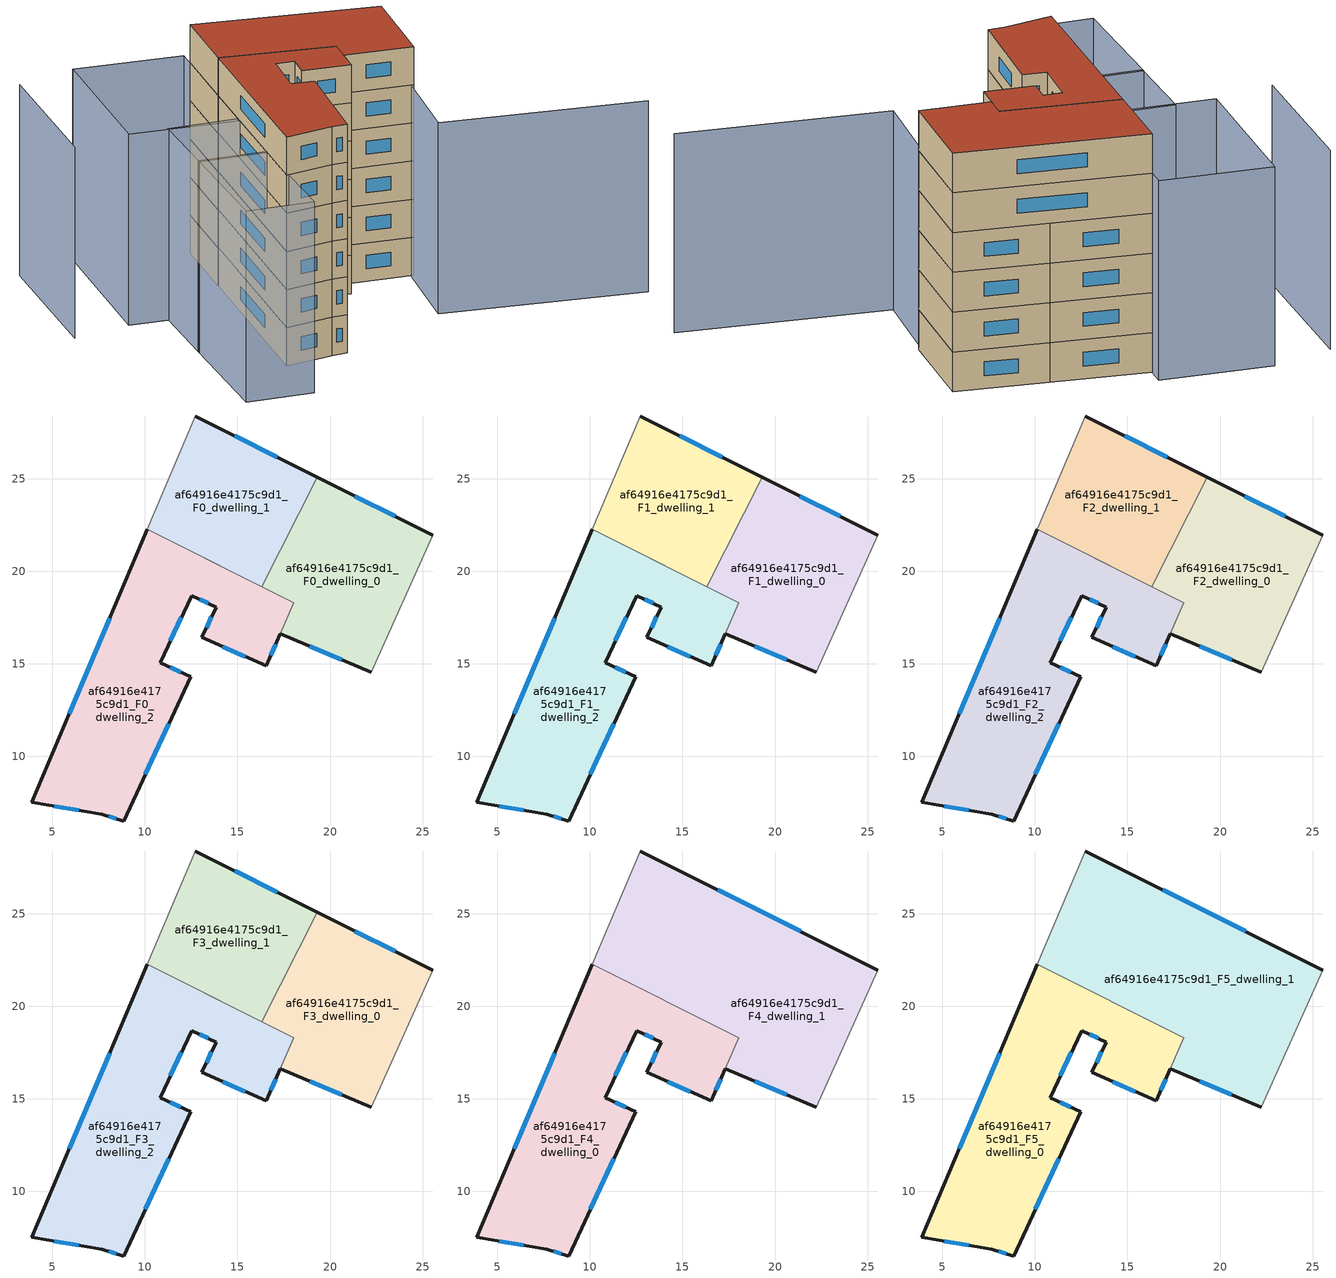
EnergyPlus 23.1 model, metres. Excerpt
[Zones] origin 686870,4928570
af64916e4175c9d1_F0_dwelling_0
 floor ground (EU_floor_Construction): 25.56,21.94 22.24,14.54 17.31,16.63 18.04,18.29 10.14,22.26 16.33,19.15 19.3,25.08 z0
 wall outside (EU_wall_Construction): 25.56,21.94 19.3,25.08 / 17.31,16.63 22.24,14.54 z0:3
 wall to af64916e4175c9d1_F0_dwelling_1 (EU_wall_Construction): 19.3,25.08 16.33,19.15 10.14,22.26 z0:3
 wall adiabatic (EU_wall_Construction): 22.24,14.54 25.56,21.94 z0:3
 wall to af64916e4175c9d1_F0_dwelling_2 (EU_wall_Construction): 10.14,22.26 18.04,18.29 17.31,16.63 z0:3
 window (EU_Window_Construction): 23.52,22.96 21.34,24.06 / 18.91,15.95 20.63,15.22 z0.98:2.02
af64916e4175c9d1_F0_dwelling_1
 floor ground (EU_floor_Construction): 19.3,25.08 16.33,19.15 10.14,22.26 12.73,28.38 z0
 wall outside (EU_wall_Construction): 19.3,25.08 12.73,28.38 z0:3
 wall adiabatic (EU_wall_Construction): 12.73,28.38 10.14,22.26 z0:3
 window (EU_Window_Construction): 17.16,26.15 14.87,27.31 z0.98:2.02
af64916e4175c9d1_F0_dwelling_2
 floor ground (EU_floor_Construction): 18.04,18.29 17.31,16.63 16.55,14.89 13.09,16.42 13.85,18.06 12.53,18.68 10.83,15.06 12.48,14.29 8.86,6.51 7.67,6.88 3.89,7.51 10.13,22.26 z0
 wall outside (EU_wall_Construction): 10.13,22.26 3.89,7.51 7.67,6.88 8.86,6.51 12.48,14.29 10.83,15.06 12.53,18.68 13.85,18.06 13.09,16.42 16.55,14.89 17.31,16.63 z0:3
 window (EU_Window_Construction): 12.96,18.48 13.42,18.26 / 11.38,16.24 11.97,17.5 / 11.94,14.54 11.36,14.81 / 10.03,9.04 11.3,11.76 / 8.05,6.76 8.47,6.63 / 5.12,7.31 6.44,7.09 / 8.1,17.46 5.92,12.31 / 16.8,15.46 17.06,16.06 / 14.21,15.92 15.42,15.39 / 13.6,17.53 13.33,16.96 z0.98:2.02
af64916e4175c9d1_F1_dwelling_0
 floor to af64916e4175c9d1_F0_dwelling_0 (EU_floor_Construction): 25.56,21.94 22.24,14.54 17.31,16.63 18.04,18.29 10.14,22.26 16.33,19.15 19.3,25.08 z3
 wall outside (EU_wall_Construction): 25.56,21.94 19.3,25.08 / 17.31,16.63 22.24,14.54 z3:6
 wall to af64916e4175c9d1_F1_dwelling_1 (EU_wall_Construction): 19.3,25.08 16.33,19.15 10.14,22.26 z3:6
 wall adiabatic (EU_wall_Construction): 22.24,14.54 25.56,21.94 z3:6
 wall to af64916e4175c9d1_F1_dwelling_2 (EU_wall_Construction): 10.14,22.26 18.04,18.29 17.31,16.63 z3:6
 window (EU_Window_Construction): 23.52,22.96 21.34,24.06 / 18.91,15.95 20.63,15.22 z3.98:5.02
af64916e4175c9d1_F1_dwelling_1
 floor to af64916e4175c9d1_F0_dwelling_1 (EU_floor_Construction): 19.3,25.08 16.33,19.15 10.14,22.26 12.73,28.38 z3
 wall outside (EU_wall_Construction): 19.3,25.08 12.73,28.38 z3:6
 wall adiabatic (EU_wall_Construction): 12.73,28.38 10.14,22.26 z3:6
 window (EU_Window_Construction): 17.16,26.15 14.87,27.31 z3.98:5.02
af64916e4175c9d1_F1_dwelling_2
 floor to af64916e4175c9d1_F0_dwelling_2 (EU_floor_Construction): 18.04,18.29 17.31,16.63 16.55,14.89 13.09,16.42 13.85,18.06 12.53,18.68 10.83,15.06 12.48,14.29 8.86,6.51 7.67,6.88 3.89,7.51 10.13,22.26 z3
 wall outside (EU_wall_Construction): 10.13,22.26 3.89,7.51 7.67,6.88 8.86,6.51 12.48,14.29 10.83,15.06 12.53,18.68 13.85,18.06 13.09,16.42 16.55,14.89 17.31,16.63 z3:6
 window (EU_Window_Construction): 12.96,18.48 13.42,18.26 / 11.38,16.24 11.97,17.5 / 11.94,14.54 11.36,14.81 / 10.03,9.04 11.3,11.76 / 8.05,6.76 8.47,6.63 / 5.12,7.31 6.44,7.09 / 8.1,17.46 5.92,12.31 / 16.8,15.46 17.06,16.06 / 14.21,15.92 15.42,15.39 / 13.6,17.53 13.33,16.96 z3.98:5.02
af64916e4175c9d1_F2_dwelling_0
 floor to af64916e4175c9d1_F1_dwelling_0 (EU_floor_Construction): 25.56,21.94 22.24,14.54 17.31,16.63 18.04,18.29 10.14,22.26 16.33,19.15 19.3,25.08 z6
 wall outside (EU_wall_Construction): 25.56,21.94 19.3,25.08 / 17.31,16.63 22.24,14.54 z6:9
 wall to af64916e4175c9d1_F2_dwelling_1 (EU_wall_Construction): 19.3,25.08 16.33,19.15 10.14,22.26 z6:9
 wall adiabatic (EU_wall_Construction): 22.24,14.54 25.56,21.94 z6:9
 wall to af64916e4175c9d1_F2_dwelling_2 (EU_wall_Construction): 10.14,22.26 18.04,18.29 17.31,16.63 z6:9
 window (EU_Window_Construction): 23.52,22.96 21.34,24.06 / 18.91,15.95 20.63,15.22 z6.98:8.02
af64916e4175c9d1_F2_dwelling_1
 floor to af64916e4175c9d1_F1_dwelling_1 (EU_floor_Construction): 19.3,25.08 16.33,19.15 10.14,22.26 12.73,28.38 z6
 wall outside (EU_wall_Construction): 19.3,25.08 12.73,28.38 z6:9
 wall adiabatic (EU_wall_Construction): 12.73,28.38 10.14,22.26 z6:9
 window (EU_Window_Construction): 17.16,26.15 14.87,27.31 z6.98:8.02
af64916e4175c9d1_F2_dwelling_2
 floor to af64916e4175c9d1_F1_dwelling_2 (EU_floor_Construction): 18.04,18.29 17.31,16.63 16.55,14.89 13.09,16.42 13.85,18.06 12.53,18.68 10.83,15.06 12.48,14.29 8.86,6.51 7.67,6.88 3.89,7.51 10.13,22.26 z6
 wall outside (EU_wall_Construction): 10.13,22.26 3.89,7.51 7.67,6.88 8.86,6.51 12.48,14.29 10.83,15.06 12.53,18.68 13.85,18.06 13.09,16.42 16.55,14.89 17.31,16.63 z6:9
 window (EU_Window_Construction): 12.96,18.48 13.42,18.26 / 11.38,16.24 11.97,17.5 / 11.94,14.54 11.36,14.81 / 10.03,9.04 11.3,11.76 / 8.05,6.76 8.47,6.63 / 5.12,7.31 6.44,7.09 / 8.1,17.46 5.92,12.31 / 16.8,15.46 17.06,16.06 / 14.21,15.92 15.42,15.39 / 13.6,17.53 13.33,16.96 z6.98:8.02
af64916e4175c9d1_F3_dwelling_0
 floor to af64916e4175c9d1_F2_dwelling_0 (EU_floor_Construction): 25.56,21.94 22.24,14.54 17.31,16.63 18.04,18.29 10.14,22.26 16.33,19.15 19.3,25.08 z9
 wall outside (EU_wall_Construction): 25.56,21.94 19.3,25.08 / 17.31,16.63 22.24,14.54 z9:12
 wall to af64916e4175c9d1_F3_dwelling_1 (EU_wall_Construction): 19.3,25.08 16.33,19.15 10.14,22.26 z9:12
 wall adiabatic (EU_wall_Construction): 22.24,14.54 25.56,21.94 z9:12
 wall to af64916e4175c9d1_F3_dwelling_2 (EU_wall_Construction): 10.14,22.26 18.04,18.29 17.31,16.63 z9:12
 window (EU_Window_Construction): 23.52,22.96 21.34,24.06 / 18.91,15.95 20.63,15.22 z9.98:11.02
af64916e4175c9d1_F3_dwelling_1
 floor to af64916e4175c9d1_F2_dwelling_1 (EU_floor_Construction): 19.3,25.08 16.33,19.15 10.14,22.26 12.73,28.38 z9
 wall outside (EU_wall_Construction): 19.3,25.08 12.73,28.38 z9:12
 wall adiabatic (EU_wall_Construction): 12.73,28.38 10.14,22.26 z9:12
 window (EU_Window_Construction): 17.16,26.15 14.87,27.31 z9.98:11.02
af64916e4175c9d1_F3_dwelling_2
 floor to af64916e4175c9d1_F2_dwelling_2 (EU_floor_Construction): 18.04,18.29 17.31,16.63 16.55,14.89 13.09,16.42 13.85,18.06 12.53,18.68 10.83,15.06 12.48,14.29 8.86,6.51 7.67,6.88 3.89,7.51 10.13,22.26 z9
 wall outside (EU_wall_Construction): 10.13,22.26 3.89,7.51 7.67,6.88 8.86,6.51 12.48,14.29 10.83,15.06 12.53,18.68 13.85,18.06 13.09,16.42 16.55,14.89 17.31,16.63 z9:12
 window (EU_Window_Construction): 12.96,18.48 13.42,18.26 / 11.38,16.24 11.97,17.5 / 11.94,14.54 11.36,14.81 / 10.03,9.04 11.3,11.76 / 8.05,6.76 8.47,6.63 / 5.12,7.31 6.44,7.09 / 8.1,17.46 5.92,12.31 / 16.8,15.46 17.06,16.06 / 14.21,15.92 15.42,15.39 / 13.6,17.53 13.33,16.96 z9.98:11.02
af64916e4175c9d1_F4_dwelling_0
 floor to af64916e4175c9d1_F3_dwelling_2 (EU_floor_Construction): 18.04,18.29 17.36,16.73 16.55,14.89 13.09,16.42 13.85,18.06 12.53,18.68 10.83,15.06 12.48,14.29 8.86,6.51 7.67,6.88 3.89,7.51 10.13,22.26 z12
 wall outside (EU_wall_Construction): 10.14,22.26 3.89,7.51 7.67,6.88 8.86,6.51 12.48,14.29 10.83,15.06 12.53,18.68 13.85,18.06 13.09,16.42 16.55,14.89 17.32,16.63 z12:15
 wall to af64916e4175c9d1_F4_dwelling_1 (EU_wall_Construction): 17.32,16.63 18.05,18.29 10.14,22.26 z12:15
 window (EU_Window_Construction): 11.38,16.24 11.97,17.5 / 11.94,14.54 11.36,14.81 / 10.03,9.04 11.3,11.76 / 8.05,6.76 8.47,6.63 / 5.12,7.31 6.44,7.09 / 8.1,17.47 5.92,12.31 / 14.21,15.92 15.42,15.39 / 13.6,17.53 13.33,16.96 / 12.96,18.48 13.42,18.26 / 16.8,15.46 17.07,16.07 z12.98:14.02
af64916e4175c9d1_F4_dwelling_1
 floor to af64916e4175c9d1_F3_dwelling_0 (EU_floor_Construction): 25.56,21.94 22.24,14.54 17.32,16.63 18.05,18.29 10.14,22.26 16.33,19.15 19.3,25.08 z12
 floor to af64916e4175c9d1_F3_dwelling_1 (EU_floor_Construction): 19.3,25.08 16.33,19.15 10.14,22.26 12.73,28.38 z12
 wall outside (EU_wall_Construction): 25.56,21.94 12.73,28.38 / 17.32,16.63 22.24,14.54 z12:15
 wall adiabatic (EU_wall_Construction): 12.73,28.38 10.14,22.26 / 22.24,14.54 25.56,21.94 z12:15
 window (EU_Window_Construction): 21.38,24.04 16.9,26.29 / 18.92,15.95 20.64,15.22 z12.98:14.02
af64916e4175c9d1_F5_dwelling_0
 floor to af64916e4175c9d1_F4_dwelling_0 (EU_floor_Construction): 18.05,18.29 16.55,14.89 13.09,16.42 13.85,18.06 12.53,18.68 10.83,15.06 12.48,14.29 8.86,6.51 7.67,6.88 3.89,7.51 10.14,22.26 z15
 wall outside (EU_wall_Construction): 10.14,22.26 3.89,7.51 7.67,6.88 8.86,6.51 12.48,14.29 10.83,15.06 12.53,18.68 13.85,18.06 13.09,16.42 16.55,14.89 17.32,16.63 z15:18
 wall to af64916e4175c9d1_F5_dwelling_1 (EU_wall_Construction): 17.32,16.63 18.05,18.29 10.14,22.26 z15:18
 window (EU_Window_Construction): 11.38,16.24 11.97,17.5 / 11.94,14.54 11.36,14.81 / 10.03,9.04 11.3,11.76 / 8.05,6.76 8.47,6.63 / 5.12,7.31 6.44,7.09 / 8.1,17.47 5.92,12.31 / 14.21,15.92 15.42,15.39 / 13.6,17.53 13.33,16.96 / 12.96,18.48 13.42,18.26 / 16.8,15.46 17.07,16.07 z15.98:17.02
 roof outside (EU_roof_Construction): 16.55,14.89 18.05,18.29 10.14,22.26 3.89,7.51 7.67,6.88 8.86,6.51 12.48,14.29 10.83,15.06 12.53,18.68 13.85,18.06 13.09,16.42 z18
af64916e4175c9d1_F5_dwelling_1
 floor to af64916e4175c9d1_F4_dwelling_1 (EU_floor_Construction): 25.56,21.94 22.24,14.54 17.32,16.63 18.05,18.29 10.14,22.26 12.73,28.38 z15
 wall outside (EU_wall_Construction): 25.56,21.94 12.73,28.38 / 17.32,16.63 22.24,14.54 z15:18
 wall adiabatic (EU_wall_Construction): 12.73,28.38 10.14,22.26 / 22.24,14.54 25.56,21.94 z15:18
 window (EU_Window_Construction): 21.38,24.04 16.9,26.29 / 18.92,15.95 20.64,15.22 z15.98:17.02
 roof outside (EU_roof_Construction): 22.24,14.54 25.56,21.94 12.73,28.38 10.14,22.26 18.05,18.29 17.32,16.63 z18
shading: 0.58,33.3 -4.23,21.66 / 33.07,0.99 18.79,7.85 / 18.79,7.85 25.56,21.94 / -2.84,4.24 0.86,13.82 / 0.86,13.82 5.76,11.92 / 5.76,11.92 2.06,2.35 / 2.06,2.35 -2.84,4.24 / 0.78,13.61 3.23,19.95 / 3.23,19.95 8.31,17.99 / 8.31,17.99 5.86,11.65 / 5.86,11.65 0.78,13.61 / 13.29,29.72 8.19,17.65 / 8.19,17.65 0.35,20.97 / 0.35,20.97 5.45,33.04 / 5.45,33.04 13.29,29.72 z0:15
[Building]
EU S2 Campaign: North Axis=0; Terrain=City; Solar Distribution=FullExterior
[Site:Location]
Bologna: Latitude=44.5; Longitude=11.25; Time Zone=1; Elevation=37
[SizingPeriod:WeatherFileDays]
AnnualSizingPeriod: Begin Month=1; Begin Day of Month=1; End Month=12; End Day of Month=31; Day of Week for Start Day=Monday; Use Weather File Daylight Saving Period=No; Use Weather File Rain and Snow Indicators=No
[MATERIAL]
EU_InternalMass_Material: Roughness=MediumRough; Thickness=0.1; Conductivity=1; Density=1800; Specific Heat=900; Thermal Absorptance=0.9; Solar Absorptance=0.7; Visible Absorptance=0.7
[MATERIAL:NOMASS] Roughness=MediumRough; Thermal Absorptance=0.9; Solar Absorptance=0.7; Visible Absorptance=0.7
Name | Thermal Resistance
EU_wall_NoMass | 0.905828
EU_roof_NoMass | 0.37593
EU_floor_NoMass | 0.67114
[WINDOWMATERIAL:SIMPLEGLAZINGSYSTEM]
EU_Window_SimpleGlazing: UFactor=4.52486; Solar Heat Gain Coefficient=0.85; Visible Transmittance=0.85
[CONSTRUCTION]
EU_wall_Construction: EU_wall_NoMass
EU_roof_Construction: EU_roof_NoMass
EU_floor_Construction: EU_floor_NoMass
EU_InternalMass_Construction: EU_InternalMass_Material
EU_Window_Construction: EU_Window_SimpleGlazing
[ZONE] Type=1; Multiplier=1; Ceiling Height=autocalculate; Floor Area=autocalculate; Part of Total Floor Area=Yes
Name | Volume
af64916e4175c9d1_F0_dwelling_0 | 168.578
af64916e4175c9d1_F1_dwelling_0; af64916e4175c9d1_F2_dwelling_0; af64916e4175c9d1_F3_dwelling_0 | 168.551
af64916e4175c9d1_F4_dwelling_0; af64916e4175c9d1_F5_dwelling_0 | 257.818
af64916e4175c9d1_F0_dwelling_1; af64916e4175c9d1_F1_dwelling_1; af64916e4175c9d1_F2_dwelling_1; af64916e4175c9d1_F3_dwelling_1 | 142.094
af64916e4175c9d1_F4_dwelling_1; af64916e4175c9d1_F5_dwelling_1 | 310.566
af64916e4175c9d1_F0_dwelling_2; af64916e4175c9d1_F1_dwelling_2; af64916e4175c9d1_F2_dwelling_2; af64916e4175c9d1_F3_dwelling_2 | 257.695
[INTERNALMASS] Construction=EU_InternalMass_Construction
Name | Zone or ZoneList | Surface Area
af64916e4175c9d1_F0_dwelling_0_EU_InternalMass | af64916e4175c9d1_F0_dwelling_0 | 56.2054
af64916e4175c9d1_F0_dwelling_1_EU_InternalMass | af64916e4175c9d1_F0_dwelling_1 | 47.3644
af64916e4175c9d1_F0_dwelling_2_EU_InternalMass | af64916e4175c9d1_F0_dwelling_2 | 85.8936
af64916e4175c9d1_F1_dwelling_0_EU_InternalMass | af64916e4175c9d1_F1_dwelling_0 | 56.2054
af64916e4175c9d1_F1_dwelling_1_EU_InternalMass | af64916e4175c9d1_F1_dwelling_1 | 47.3644
af64916e4175c9d1_F1_dwelling_2_EU_InternalMass | af64916e4175c9d1_F1_dwelling_2 | 85.8936
af64916e4175c9d1_F2_dwelling_0_EU_InternalMass | af64916e4175c9d1_F2_dwelling_0 | 56.2054
af64916e4175c9d1_F2_dwelling_1_EU_InternalMass | af64916e4175c9d1_F2_dwelling_1 | 47.3644
af64916e4175c9d1_F2_dwelling_2_EU_InternalMass | af64916e4175c9d1_F2_dwelling_2 | 85.8936
af64916e4175c9d1_F3_dwelling_0_EU_InternalMass | af64916e4175c9d1_F3_dwelling_0 | 56.2054
af64916e4175c9d1_F3_dwelling_1_EU_InternalMass | af64916e4175c9d1_F3_dwelling_1 | 47.3644
af64916e4175c9d1_F3_dwelling_2_EU_InternalMass | af64916e4175c9d1_F3_dwelling_2 | 85.8936
af64916e4175c9d1_F4_dwelling_0_EU_InternalMass | af64916e4175c9d1_F4_dwelling_0 | 85.9422
af64916e4175c9d1_F4_dwelling_1_EU_InternalMass | af64916e4175c9d1_F4_dwelling_1 | 103.522
af64916e4175c9d1_F5_dwelling_0_EU_InternalMass | af64916e4175c9d1_F5_dwelling_0 | 85.9422
af64916e4175c9d1_F5_dwelling_1_EU_InternalMass | af64916e4175c9d1_F5_dwelling_1 | 103.522
[OTHEREQUIPMENT] Fuel Type=Electricity; Design Level Calculation Method=Watts/Area; Power per Zone Floor Area=1; Fraction Latent=0; Fraction Radiant=0; Fraction Lost=0; Carbon Dioxide Generation Rate=0; EndUse Subcategory=EU_Step8_InternalGains
Name | Zone or ZoneList or Space or SpaceList | Schedule
EU_Step8_InternalGain_af64916e4175c9d1_F0_dwelling_0_f000 | af64916e4175c9d1_F0_dwelling_0 | EU_Step8_GainSchedule_af64916e4175c9d1_F0_dwelling_0_f000
EU_Step8_InternalGain_af64916e4175c9d1_F0_dwelling_1_f000 | af64916e4175c9d1_F0_dwelling_1 | EU_Step8_GainSchedule_af64916e4175c9d1_F0_dwelling_1_f000
EU_Step8_InternalGain_af64916e4175c9d1_F0_dwelling_2_f000 | af64916e4175c9d1_F0_dwelling_2 | EU_Step8_GainSchedule_af64916e4175c9d1_F0_dwelling_2_f000
EU_Step8_InternalGain_af64916e4175c9d1_F1_dwelling_0_f000 | af64916e4175c9d1_F1_dwelling_0 | EU_Step8_GainSchedule_af64916e4175c9d1_F1_dwelling_0_f000
EU_Step8_InternalGain_af64916e4175c9d1_F1_dwelling_1_f000 | af64916e4175c9d1_F1_dwelling_1 | EU_Step8_GainSchedule_af64916e4175c9d1_F1_dwelling_1_f000
EU_Step8_InternalGain_af64916e4175c9d1_F1_dwelling_2_f000 | af64916e4175c9d1_F1_dwelling_2 | EU_Step8_GainSchedule_af64916e4175c9d1_F1_dwelling_2_f000
EU_Step8_InternalGain_af64916e4175c9d1_F2_dwelling_0_f000 | af64916e4175c9d1_F2_dwelling_0 | EU_Step8_GainSchedule_af64916e4175c9d1_F2_dwelling_0_f000
EU_Step8_InternalGain_af64916e4175c9d1_F2_dwelling_1_f000 | af64916e4175c9d1_F2_dwelling_1 | EU_Step8_GainSchedule_af64916e4175c9d1_F2_dwelling_1_f000
EU_Step8_InternalGain_af64916e4175c9d1_F2_dwelling_2_f000 | af64916e4175c9d1_F2_dwelling_2 | EU_Step8_GainSchedule_af64916e4175c9d1_F2_dwelling_2_f000
EU_Step8_InternalGain_af64916e4175c9d1_F3_dwelling_0_f000 | af64916e4175c9d1_F3_dwelling_0 | EU_Step8_GainSchedule_af64916e4175c9d1_F3_dwelling_0_f000
EU_Step8_InternalGain_af64916e4175c9d1_F3_dwelling_1_f000 | af64916e4175c9d1_F3_dwelling_1 | EU_Step8_GainSchedule_af64916e4175c9d1_F3_dwelling_1_f000
EU_Step8_InternalGain_af64916e4175c9d1_F3_dwelling_2_f000 | af64916e4175c9d1_F3_dwelling_2 | EU_Step8_GainSchedule_af64916e4175c9d1_F3_dwelling_2_f000
EU_Step8_InternalGain_af64916e4175c9d1_F4_dwelling_0_f000 | af64916e4175c9d1_F4_dwelling_0 | EU_Step8_GainSchedule_af64916e4175c9d1_F4_dwelling_0_f000
EU_Step8_InternalGain_af64916e4175c9d1_F4_dwelling_1_f000 | af64916e4175c9d1_F4_dwelling_1 | EU_Step8_GainSchedule_af64916e4175c9d1_F4_dwelling_1_f000
EU_Step8_InternalGain_af64916e4175c9d1_F5_dwelling_0_f000 | af64916e4175c9d1_F5_dwelling_0 | EU_Step8_GainSchedule_af64916e4175c9d1_F5_dwelling_0_f000
EU_Step8_InternalGain_af64916e4175c9d1_F5_dwelling_1_f000 | af64916e4175c9d1_F5_dwelling_1 | EU_Step8_GainSchedule_af64916e4175c9d1_F5_dwelling_1_f000
[ZONEVENTILATION:DESIGNFLOWRATE] Schedule=EU_AlwaysOn; Design Flow Rate Calculation Method=AirChanges/Hour; Air Changes per Hour=0.73129; Ventilation Type=Natural; Fan Pressure Rise=0; Fan Total Efficiency=1; Constant Term Coefficient=1; Temperature Term Coefficient=0; Velocity Term Coefficient=0; Velocity Squared Term Coefficient=0; Minimum Indoor Temperature=-100; Maximum Indoor Temperature=100; Delta Temperature=-100; Minimum Outdoor Temperature=-100; Maximum Outdoor Temperature=100; Maximum Wind Speed=40
Name | Zone or ZoneList or Space or SpaceList
EU_ConstantAir_af64916e4175c9d1_F0_dwelling_0 | af64916e4175c9d1_F0_dwelling_0
EU_ConstantAir_af64916e4175c9d1_F0_dwelling_1 | af64916e4175c9d1_F0_dwelling_1
EU_ConstantAir_af64916e4175c9d1_F0_dwelling_2 | af64916e4175c9d1_F0_dwelling_2
EU_ConstantAir_af64916e4175c9d1_F1_dwelling_0 | af64916e4175c9d1_F1_dwelling_0
EU_ConstantAir_af64916e4175c9d1_F1_dwelling_1 | af64916e4175c9d1_F1_dwelling_1
EU_ConstantAir_af64916e4175c9d1_F1_dwelling_2 | af64916e4175c9d1_F1_dwelling_2
EU_ConstantAir_af64916e4175c9d1_F2_dwelling_0 | af64916e4175c9d1_F2_dwelling_0
EU_ConstantAir_af64916e4175c9d1_F2_dwelling_1 | af64916e4175c9d1_F2_dwelling_1
EU_ConstantAir_af64916e4175c9d1_F2_dwelling_2 | af64916e4175c9d1_F2_dwelling_2
EU_ConstantAir_af64916e4175c9d1_F3_dwelling_0 | af64916e4175c9d1_F3_dwelling_0
EU_ConstantAir_af64916e4175c9d1_F3_dwelling_1 | af64916e4175c9d1_F3_dwelling_1
EU_ConstantAir_af64916e4175c9d1_F3_dwelling_2 | af64916e4175c9d1_F3_dwelling_2
EU_ConstantAir_af64916e4175c9d1_F4_dwelling_0 | af64916e4175c9d1_F4_dwelling_0
EU_ConstantAir_af64916e4175c9d1_F4_dwelling_1 | af64916e4175c9d1_F4_dwelling_1
EU_ConstantAir_af64916e4175c9d1_F5_dwelling_0 | af64916e4175c9d1_F5_dwelling_0
EU_ConstantAir_af64916e4175c9d1_F5_dwelling_1 | af64916e4175c9d1_F5_dwelling_1
[HVACTEMPLATE:THERMOSTAT] Constant Heating Setpoint=20; Constant Cooling Setpoint=50
EU_HeatOnly_af64916e4175c9d1_F0_dwelling_0; EU_HeatOnly_af64916e4175c9d1_F0_dwelling_1; EU_HeatOnly_af64916e4175c9d1_F0_dwelling_2; EU_HeatOnly_af64916e4175c9d1_F1_dwelling_0; EU_HeatOnly_af64916e4175c9d1_F1_dwelling_1; EU_HeatOnly_af64916e4175c9d1_F1_dwelling_2; EU_HeatOnly_af64916e4175c9d1_F2_dwelling_0; EU_HeatOnly_af64916e4175c9d1_F2_dwelling_1; EU_HeatOnly_af64916e4175c9d1_F2_dwelling_2; EU_HeatOnly_af64916e4175c9d1_F3_dwelling_0; EU_HeatOnly_af64916e4175c9d1_F3_dwelling_1; EU_HeatOnly_af64916e4175c9d1_F3_dwelling_2; EU_HeatOnly_af64916e4175c9d1_F4_dwelling_0; EU_HeatOnly_af64916e4175c9d1_F4_dwelling_1; EU_HeatOnly_af64916e4175c9d1_F5_dwelling_0; EU_HeatOnly_af64916e4175c9d1_F5_dwelling_1
[HVACTEMPLATE:ZONE:IDEALLOADSAIRSYSTEM] System Availability Schedule=EU_AlwaysOn; Maximum Heating Supply Air Temperature=50; Minimum Cooling Supply Air Temperature=13; Maximum Heating Supply Air Humidity Ratio=0.0156; Minimum Cooling Supply Air Humidity Ratio=0.0077; Heating Limit=NoLimit; Cooling Limit=NoLimit; Heating Availability Schedule=EU_AlwaysOn; Cooling Availability Schedule=EU_CoolingOff; Dehumidification Control Type=ConstantSensibleHeatRatio; Cooling Sensible Heat Ratio=0.7; Dehumidification Setpoint=60; Humidification Control Type=None; Humidification Setpoint=30; Outdoor Air Method=None; Outdoor Air Flow Rate per Person=0.00944; Outdoor Air Flow Rate per Zone Floor Area=0; Outdoor Air Flow Rate per Zone=0; Demand Controlled Ventilation Type=None; Outdoor Air Economizer Type=NoEconomizer; Heat Recovery Type=None; Sensible Heat Recovery Effectiveness=0.7; Latent Heat Recovery Effectiveness=0.65
Name | Template Thermostat
af64916e4175c9d1_F0_dwelling_0 | EU_HeatOnly_af64916e4175c9d1_F0_dwelling_0
af64916e4175c9d1_F0_dwelling_1 | EU_HeatOnly_af64916e4175c9d1_F0_dwelling_1
af64916e4175c9d1_F0_dwelling_2 | EU_HeatOnly_af64916e4175c9d1_F0_dwelling_2
af64916e4175c9d1_F1_dwelling_0 | EU_HeatOnly_af64916e4175c9d1_F1_dwelling_0
af64916e4175c9d1_F1_dwelling_1 | EU_HeatOnly_af64916e4175c9d1_F1_dwelling_1
af64916e4175c9d1_F1_dwelling_2 | EU_HeatOnly_af64916e4175c9d1_F1_dwelling_2
af64916e4175c9d1_F2_dwelling_0 | EU_HeatOnly_af64916e4175c9d1_F2_dwelling_0
af64916e4175c9d1_F2_dwelling_1 | EU_HeatOnly_af64916e4175c9d1_F2_dwelling_1
af64916e4175c9d1_F2_dwelling_2 | EU_HeatOnly_af64916e4175c9d1_F2_dwelling_2
af64916e4175c9d1_F3_dwelling_0 | EU_HeatOnly_af64916e4175c9d1_F3_dwelling_0
af64916e4175c9d1_F3_dwelling_1 | EU_HeatOnly_af64916e4175c9d1_F3_dwelling_1
af64916e4175c9d1_F3_dwelling_2 | EU_HeatOnly_af64916e4175c9d1_F3_dwelling_2
af64916e4175c9d1_F4_dwelling_0 | EU_HeatOnly_af64916e4175c9d1_F4_dwelling_0
af64916e4175c9d1_F4_dwelling_1 | EU_HeatOnly_af64916e4175c9d1_F4_dwelling_1
af64916e4175c9d1_F5_dwelling_0 | EU_HeatOnly_af64916e4175c9d1_F5_dwelling_0
af64916e4175c9d1_F5_dwelling_1 | EU_HeatOnly_af64916e4175c9d1_F5_dwelling_1
[SIZING:ZONE] Zone Cooling Design Supply Air Temperature Input Method=SupplyAirTemperature; Zone Cooling Design Supply Air Temperature=13; Zone Heating Design Supply Air Temperature Input Method=SupplyAirTemperature; Zone Heating Design Supply Air Temperature=50; Zone Cooling Design Supply Air Humidity Ratio=0.008; Zone Heating Design Supply Air Humidity Ratio=0.008; Cooling Design Air Flow Method=DesignDay; Cooling Design Air Flow Rate=0; Cooling Minimum Air Flow per Zone Floor Area=0.000762; Cooling Minimum Air Flow=0; Cooling Minimum Air Flow Fraction=0.2; Heating Design Air Flow Method=DesignDay; Heating Design Air Flow Rate=0; Heating Maximum Air Flow per Zone Floor Area=0.002032; Heating Maximum Air Flow=0.141576; Heating Maximum Air Flow Fraction=0.3; Account for Dedicated Outdoor Air System=No; Dedicated Outdoor Air System Control Strategy=NeutralSupplyAir; Dedicated Outdoor Air Low Setpoint Temperature for Design=autosize; Dedicated Outdoor Air High Setpoint Temperature for Design=autosize; Zone Load Sizing Method=Sensible Load Only No Latent Load; Zone Latent Cooling Design Supply Air Humidity Ratio Input Method=HumidityRatioDifference; Zone Cooling Design Supply Air Humidity Ratio Difference=0.005; Zone Latent Heating Design Supply Air Humidity Ratio Input Method=HumidityRatioDifference; Zone Humidification Design Supply Air Humidity Ratio Difference=0.005
af64916e4175c9d1_F0_dwelling_0; af64916e4175c9d1_F0_dwelling_1; af64916e4175c9d1_F0_dwelling_2; af64916e4175c9d1_F1_dwelling_0; af64916e4175c9d1_F1_dwelling_1; af64916e4175c9d1_F1_dwelling_2; af64916e4175c9d1_F2_dwelling_0; af64916e4175c9d1_F2_dwelling_1; af64916e4175c9d1_F2_dwelling_2; af64916e4175c9d1_F3_dwelling_0; af64916e4175c9d1_F3_dwelling_1; af64916e4175c9d1_F3_dwelling_2; af64916e4175c9d1_F4_dwelling_0; af64916e4175c9d1_F4_dwelling_1; af64916e4175c9d1_F5_dwelling_0; af64916e4175c9d1_F5_dwelling_1
[SCHEDULE:CONSTANT]
Name | Hourly Value
EU_AlwaysOn | 1
EU_CoolingOff | 0
[SCHEDULE:FILE] Column Number=1; Rows to Skip at Top=0; Number of Hours of Data=8760; Column Separator=Comma; Interpolate to Timestep=No; Minutes per Item=60; Adjust Schedule for Daylight Savings=Yes
Name | File
EU_Step8_GainSchedule_af64916e4175c9d1_F0_dwelling_0_f000 | ../../schedules/af64916e4175c9d1/af64916e4175c9d1_F0_dwelling_0_f000_gain.csv
EU_Step8_GainSchedule_af64916e4175c9d1_F0_dwelling_1_f000 | ../../schedules/af64916e4175c9d1/af64916e4175c9d1_F0_dwelling_1_f000_gain.csv
EU_Step8_GainSchedule_af64916e4175c9d1_F0_dwelling_2_f000 | ../../schedules/af64916e4175c9d1/af64916e4175c9d1_F0_dwelling_2_f000_gain.csv
EU_Step8_GainSchedule_af64916e4175c9d1_F1_dwelling_0_f000 | ../../schedules/af64916e4175c9d1/af64916e4175c9d1_F1_dwelling_0_f000_gain.csv
EU_Step8_GainSchedule_af64916e4175c9d1_F1_dwelling_1_f000 | ../../schedules/af64916e4175c9d1/af64916e4175c9d1_F1_dwelling_1_f000_gain.csv
EU_Step8_GainSchedule_af64916e4175c9d1_F1_dwelling_2_f000 | ../../schedules/af64916e4175c9d1/af64916e4175c9d1_F1_dwelling_2_f000_gain.csv
EU_Step8_GainSchedule_af64916e4175c9d1_F2_dwelling_0_f000 | ../../schedules/af64916e4175c9d1/af64916e4175c9d1_F2_dwelling_0_f000_gain.csv
EU_Step8_GainSchedule_af64916e4175c9d1_F2_dwelling_1_f000 | ../../schedules/af64916e4175c9d1/af64916e4175c9d1_F2_dwelling_1_f000_gain.csv
EU_Step8_GainSchedule_af64916e4175c9d1_F2_dwelling_2_f000 | ../../schedules/af64916e4175c9d1/af64916e4175c9d1_F2_dwelling_2_f000_gain.csv
EU_Step8_GainSchedule_af64916e4175c9d1_F3_dwelling_0_f000 | ../../schedules/af64916e4175c9d1/af64916e4175c9d1_F3_dwelling_0_f000_gain.csv
EU_Step8_GainSchedule_af64916e4175c9d1_F3_dwelling_1_f000 | ../../schedules/af64916e4175c9d1/af64916e4175c9d1_F3_dwelling_1_f000_gain.csv
EU_Step8_GainSchedule_af64916e4175c9d1_F3_dwelling_2_f000 | ../../schedules/af64916e4175c9d1/af64916e4175c9d1_F3_dwelling_2_f000_gain.csv
EU_Step8_GainSchedule_af64916e4175c9d1_F4_dwelling_0_f000 | ../../schedules/af64916e4175c9d1/af64916e4175c9d1_F4_dwelling_0_f000_gain.csv
EU_Step8_GainSchedule_af64916e4175c9d1_F4_dwelling_1_f000 | ../../schedules/af64916e4175c9d1/af64916e4175c9d1_F4_dwelling_1_f000_gain.csv
EU_Step8_GainSchedule_af64916e4175c9d1_F5_dwelling_0_f000 | ../../schedules/af64916e4175c9d1/af64916e4175c9d1_F5_dwelling_0_f000_gain.csv
EU_Step8_GainSchedule_af64916e4175c9d1_F5_dwelling_1_f000 | ../../schedules/af64916e4175c9d1/af64916e4175c9d1_F5_dwelling_1_f000_gain.csv
